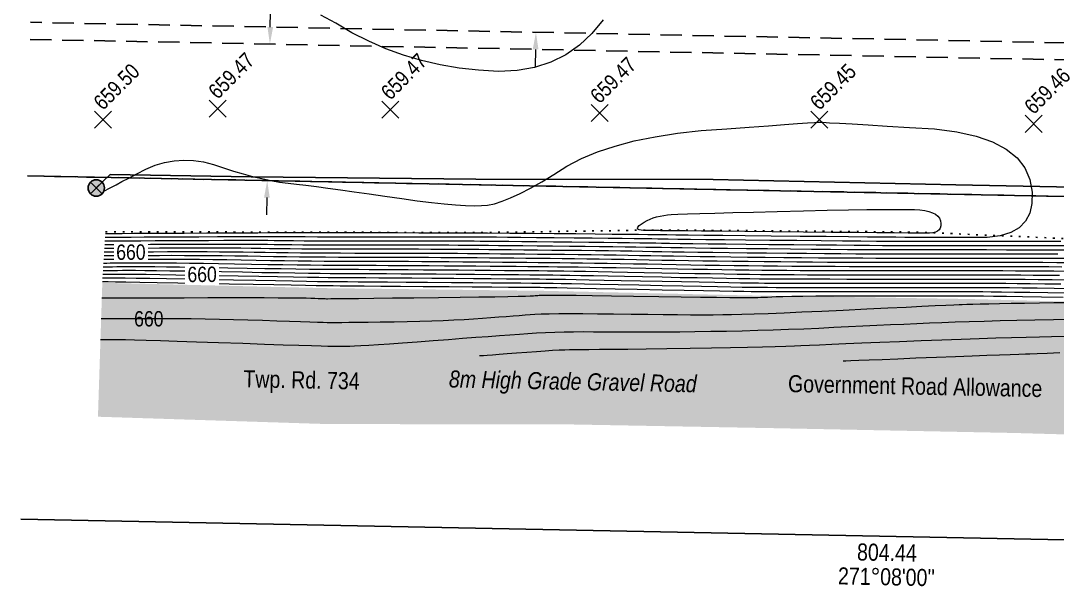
# Model space of a CAD drawing. Extents: x 408914 to 412362, y 6133812 to 6135729.
# Drawn here: x 410460.2 to 410520.9, y 6133821.9 to 6133855 of the extents above; entities that cross this region are included whole.
import ezdxf
from ezdxf.enums import TextEntityAlignment as Align

# ---------------------------------------------------------------- set-up
doc = ezdxf.new("R2010")
doc.units = 0
doc.header["$LTSCALE"] = 5
doc.header["$PDMODE"] = 3
doc.header["$PDSIZE"] = 0.5
for name, pattern in [('foc-FLOWLINE', [3.75, 2.5, -1.25]), ('foc-TOPO', [1, 0.2, -0.8]), ('POWERLINE5', [7.8, 2.4, -0.6, 0.6, -0.6, 0.6, -0.6, 2.4])]:
    doc.linetypes.add(name, pattern=pattern)
doc.layers.get('Defpoints').update_dxf_attribs({"color": 9})
for name, color, linetype in [('AS-POWER-EXISTING', 72, 'POWERLINE5'), ('AS-POWER-OH-ATCO PIPELINES', 241, 'foc-OHPOWER'), ('AS-ROADS', 254, 'Continuous'), ('F-EZE', 190, 'foc-FLOWLINE'), ('L-BD', 7, 'Continuous'), ('L-ROAD-T', 7, 'Continuous'), ('L-SEC', 7, 'Continuous'), ('T-LOW-AREA', 48, 'foc-TOPO')]:
    doc.layers.add(name, color=color, linetype=linetype)
doc.layers.add('C-TOPO-MAJR', color=7, linetype='Continuous', lineweight=15, true_color=0xd3aa5f)
doc.layers.add('C-TOPO-MINR', color=7, linetype='Continuous', lineweight=13, true_color=0xe9d5af)
doc.layers.add('C-TOPO-MAJR-TEXT', color=7, linetype='Continuous', true_color=0x644b1b)
for name, color, linetype, lineweight in [('F-EZE-T', 190, 'Continuous', 9), ('T-ELEVATION', 48, 'Continuous', 18), ('T-ELEVATION-T', 48, 'Continuous', 18), ('T-TEXT', 48, 'Continuous', 18)]:
    doc.layers.add(name, color=color, linetype=linetype, lineweight=lineweight)
doc.styles.add('1.0', font='ARIALN.TTF', dxfattribs={"height": 1})
doc.styles.add('80L', font='ARIALN.TTF', dxfattribs={"height": 10})
doc.styles.add('80LS', font='ARIALNI.TTF', dxfattribs={"height": 10})
doc.styles.add('ELEVATION', font='ARIALN.TTF', dxfattribs={"height": 2.5})
doc.styles.add('foc-LtypeFont', font='ARIALN.TTF', dxfattribs={"height": 7.35})
doc.styles.get("Standard").update_dxf_attribs({"font": 'ARIALN.TTF'})
doc.linetypes.add('foc-OHPOWER', pattern='A,10,-1,["O/P",foc-LtypeFont,S=0.2,R=0,X=-0.5,Y=-0.75],-3.25', length=14.25)
doc.dimstyles.new('Compass 500', dxfattribs={"dimscale": 0.5, "dimtxt": 0.9, "dimasz": 2, "dimexe": 0.2, "dimexo": 0.0625, "dimgap": 0.5, "dimtad": 0, "dimtih": 1, "dimtoh": 1, "dimzin": 0, "dimdsep": 46, "dimtxsty": '1.0', "dimcen": 0.1, "dimse1": 1, "dimse2": 1, "dimclrd": 256, "dimclrt": 256, "dimaunit": 1, "dimadec": 4, "dimazin": 0, "dimtfac": 0.06, "dimtofl": 0, "dimtmove": 0, "dimatfit": 0, "dimfxl": 0.2, "dimtolj": 1, "dimtzin": 0, "dimlwd": -1, "dimarcsym": 0})

# ---------------------------------------------------------------- blocks, each defined once
blk = doc.blocks.new('POWERPOLE')
h = blk.add_hatch(color=255)
edge = h.paths.add_edge_path()
edge.add_arc((0, 0), 0.96, 0, 360)
at = {"linetype": 'Continuous'}
for p, q in [((0.68, -0.68), (-0.68, 0.68)), ((-0.68, -0.68), (0.68, 0.68))]:
    blk.add_line(p, q, dxfattribs=at)
blk.add_circle((0, 0), 0.96, dxfattribs=at)
blk = doc.blocks.new('*D35')
at = {"layer": 'Defpoints', "color": 0, "transparency": 16777216}
for p in [(410477.029, 6133863.61), (410490.515, 6133863.343), (410476.851, 6133854.615)]:
    blk.add_point(p, dxfattribs=at)
at = {"layer": 'F-EZE-T', "transparency": 16777216}
for p, q in [((410490.534, 6133864.343), (410490.62, 6133868.647)), ((410490.62, 6133868.647), (410491.62, 6133868.647)), ((410490.317, 6133853.349), (410490.297, 6133852.349))]:
    blk.add_line(p, q, dxfattribs=at)
for points in [[(410490.368, 6133864.346), (410490.701, 6133864.34), (410490.515, 6133863.343)], [(410490.15, 6133853.352), (410490.484, 6133853.345), (410490.337, 6133854.348)]]:
    blk.add_solid(points, dxfattribs=at)
at = {"layer": 'F-EZE-T', "transparency": 16777216, "insert": (410496.67, 6133868.647), "char_height": 1, "attachment_point": 5, "style": '1.0'}
blk.add_mtext('\\A1;ATCO\\P9.00 P/L R/W\\PReg.# 882 111 080\\PReg.# 842 067 304', dxfattribs=at)
blk = doc.blocks.new('*D37')
at = {"layer": 'Defpoints', "color": 0, "transparency": 16777216}
for p in [(410474.755, 6133853.657), (410482.31, 6133853.507), (410482.152, 6133845.512)]:
    blk.add_point(p, dxfattribs=at)
at = {"layer": 'F-EZE-T', "transparency": 16777216}
for p, q in [((410474.775, 6133854.657), (410475.063, 6133869.253)), ((410475.063, 6133869.253), (410476.063, 6133869.253)), ((410474.577, 6133844.662), (410474.557, 6133843.662))]:
    blk.add_line(p, q, dxfattribs=at)
for points in [[(410474.608, 6133854.66), (410474.941, 6133854.653), (410474.755, 6133853.657)], [(410474.41, 6133844.665), (410474.744, 6133844.658), (410474.597, 6133845.662)]]:
    blk.add_solid(points, dxfattribs=at)
at = {"layer": 'F-EZE-T', "transparency": 16777216, "insert": (410481.347, 6133869.253), "char_height": 1, "attachment_point": 5, "style": '1.0', "bg_fill": 3, "box_fill_scale": 1.1, "bg_fill_color": 256, "bg_fill_true_color": 13158600, "bg_fill_transparency": 0}
blk.add_mtext('\\A1;ATCO\\P8.00 Powerline R/W\\PReg.# 012 068 316', dxfattribs=at)

msp = doc.modelspace()

# ---------------------------------------------------------------- hatches: boundary and pattern name
at = {"layer": 'AS-ROADS'}
h = msp.add_hatch(color=256, dxfattribs=at)
h.dxf.hatch_style = 1
h.paths.add_polyline_path([(410464.682, 6133831.829), (410478.146, 6133831.398), (410492.063, 6133831.383), (410504.313, 6133831.158), (410518.406, 6133830.876), (410535.963, 6133830.377), (410547.318, 6133830.259), (410567.751, 6133829.511), (410568.376, 6133834.09), (410569.124, 6133855.29), (410568.953, 6133866.594), (410569.23, 6133879.568), (410569.712, 6133898.444), (410570.241, 6133932.181), (410562.558, 6133932.075), (410562.327, 6133920.035), (410562.138, 6133907.298), (410561.936, 6133894.858), (410561.565, 6133881.634), (410560.892, 6133868.381), (410560.601, 6133856.019), (410560.261, 6133847.3), (410559.486, 6133843.759), (410558.076, 6133841.533), (410555.175, 6133839.325), (410551.634, 6133838.553), (410548.344, 6133838.488), (410539.69, 6133838.283), (410527.973, 6133838.41), (410515.691, 6133838.725), (410503.17, 6133838.927), (410490.795, 6133839.204), (410478.054, 6133839.361), (410464.938, 6133839.674)])

# ---------------------------------------------------------------- linework, layer by layer
at = {"layer": 'AS-POWER-OH-ATCO PIPELINES', "ltscale": 0.1, "flags": 128}
msp.add_lwpolyline([(410464.581, 6133845.229), (410465.4, 6133846.027), (410473.658, 6133845.891), (410486.821, 6133845.751), (410500.722, 6133845.72), (410514.928, 6133845.416), (410527.723, 6133845.166), (410528.288, 6133844.114), (410529.147, 6133844.924), (410539.72, 6133844.887), (410549.933, 6133844.559), (410560.337, 6133844.369), (410568.244, 6133844.285), (410577.586, 6133844.245), (410587.46, 6133843.505)], dxfattribs=at)
at = {"layer": 'C-TOPO-MAJR', "flags": 128}
for points in [[(410514.028, 6133843.308), (410514.055, 6133843.146), (410514.051, 6133843.004), (410514.018, 6133842.883), (410513.954, 6133842.782), (410513.86, 6133842.701), (410513.736, 6133842.64), (410513.581, 6133842.6), (410513.397, 6133842.58), (410513.182, 6133842.58), (410512.765, 6133842.582), (410512.145, 6133842.587), (410511.323, 6133842.593), (410510.298, 6133842.603), (410509.071, 6133842.614), (410507.64, 6133842.628), (410506.008, 6133842.644), (410504.172, 6133842.662), (410502.564, 6133842.678), (410501.183, 6133842.692), (410500.029, 6133842.703), (410499.102, 6133842.713), (410498.403, 6133842.72), (410497.93, 6133842.725), (410497.685, 6133842.727), (410497.666, 6133842.728), (410497.624, 6133842.728), (410497.558, 6133842.729), (410497.468, 6133842.73), (410497.354, 6133842.731), (410497.216, 6133842.733), (410497.054, 6133842.734), (410496.868, 6133842.736), (410496.659, 6133842.738), (410496.496, 6133842.753), (410496.38, 6133842.781), (410496.311, 6133842.823), (410496.289, 6133842.877), (410496.314, 6133842.943), (410496.386, 6133843.023), (410496.504, 6133843.116), (410496.67, 6133843.222), (410496.843, 6133843.317), (410497.023, 6133843.4), (410497.211, 6133843.473), (410497.406, 6133843.534), (410497.609, 6133843.584), (410497.819, 6133843.623), (410498.037, 6133843.65), (410498.262, 6133843.667), (410498.652, 6133843.686), (410499.207, 6133843.708), (410499.928, 6133843.732), (410500.813, 6133843.759), (410501.864, 6133843.789), (410503.079, 6133843.821), (410504.46, 6133843.856), (410506.005, 6133843.894), (410507.397, 6133843.925), (410508.635, 6133843.948), (410509.719, 6133843.965), (410510.649, 6133843.974), (410511.426, 6133843.976), (410512.049, 6133843.971), (410512.517, 6133843.96), (410512.832, 6133843.941), (410513.111, 6133843.904), (410513.354, 6133843.849), (410513.561, 6133843.777), (410513.732, 6133843.686), (410513.867, 6133843.578), (410513.966, 6133843.452), (410514.028, 6133843.308)], [(410521.338, 6133841.593), (410520.322, 6133841.594), (410519.176, 6133841.595), (410517.899, 6133841.595), (410516.727, 6133841.596), (410515.66, 6133841.596), (410514.698, 6133841.596), (410513.841, 6133841.596), (410513.089, 6133841.596), (410512.443, 6133841.597), (410511.901, 6133841.597), (410511.465, 6133841.597), (410510.915, 6133841.598), (410510.253, 6133841.602), (410509.477, 6133841.607), (410508.589, 6133841.613), (410507.587, 6133841.622), (410506.472, 6133841.632), (410505.244, 6133841.643), (410503.903, 6133841.657), (410502.675, 6133841.669), (410501.561, 6133841.682), (410500.561, 6133841.693), (410499.675, 6133841.704), (410498.902, 6133841.715), (410498.244, 6133841.725), (410497.698, 6133841.734), (410497.267, 6133841.743), (410496.766, 6133841.752), (410496.195, 6133841.761), (410495.555, 6133841.77), (410494.846, 6133841.78), (410494.066, 6133841.789), (410493.217, 6133841.799), (410492.299, 6133841.808), (410491.311, 6133841.818), (410490.401, 6133841.827), (410489.57, 6133841.836), (410488.818, 6133841.843), (410488.144, 6133841.849), (410487.548, 6133841.855), (410487.031, 6133841.859), (410486.593, 6133841.863), (410486.233, 6133841.866), (410485.783, 6133841.869), (410485.244, 6133841.871), (410484.616, 6133841.873), (410483.898, 6133841.874), (410483.091, 6133841.876), (410482.194, 6133841.876), (410481.208, 6133841.877), (410480.132, 6133841.877), (410479.142, 6133841.878), (410478.238, 6133841.88), (410477.419, 6133841.883), (410476.686, 6133841.887), (410476.039, 6133841.891), (410475.478, 6133841.897), (410475.002, 6133841.903), (410474.612, 6133841.911), (410474.144, 6133841.916), (410473.596, 6133841.921), (410472.969, 6133841.923), (410472.264, 6133841.924), (410471.479, 6133841.924), (410470.616, 6133841.922), (410469.673, 6133841.919), (410468.652, 6133841.913), (410467.759, 6133841.909), (410466.993, 6133841.905), (410466.354, 6133841.902), (410465.844, 6133841.9), (410465.461, 6133841.898), (410465.206, 6133841.896), (410465.078, 6133841.896), (410465.078, 6133841.896)], [(410521.133, 6133840.6), (410520.377, 6133840.605), (410519.6, 6133840.608), (410518.802, 6133840.611), (410517.983, 6133840.612), (410517.143, 6133840.613), (410516.302, 6133840.613), (410515.461, 6133840.613), (410514.619, 6133840.613), (410513.777, 6133840.613), (410512.934, 6133840.613), (410512.09, 6133840.613), (410511.246, 6133840.613), (410510.401, 6133840.613), (410509.556, 6133840.614), (410508.711, 6133840.616), (410507.865, 6133840.62), (410507.019, 6133840.624), (410506.173, 6133840.629), (410505.326, 6133840.635), (410504.48, 6133840.643), (410503.633, 6133840.651), (410502.786, 6133840.661), (410501.94, 6133840.671), (410501.093, 6133840.683), (410500.248, 6133840.696), (410499.402, 6133840.71), (410498.557, 6133840.725), (410497.712, 6133840.741), (410496.868, 6133840.758), (410496.051, 6133840.774), (410495.263, 6133840.789), (410494.502, 6133840.802), (410493.77, 6133840.813), (410493.065, 6133840.824), (410492.388, 6133840.833), (410491.74, 6133840.84), (410491.119, 6133840.847), (410490.473, 6133840.853), (410489.801, 6133840.859), (410489.103, 6133840.866), (410488.381, 6133840.872), (410487.632, 6133840.879), (410486.859, 6133840.885), (410486.059, 6133840.892), (410485.234, 6133840.899), (410484.429, 6133840.904), (410483.644, 6133840.91), (410482.878, 6133840.914), (410482.132, 6133840.917), (410481.405, 6133840.92), (410480.698, 6133840.921), (410480.011, 6133840.922), (410479.344, 6133840.922), (410478.65, 6133840.925), (410477.931, 6133840.929), (410477.185, 6133840.935), (410476.414, 6133840.943), (410475.617, 6133840.954), (410474.794, 6133840.966), (410473.945, 6133840.98), (410473.07, 6133840.997), (410472.227, 6133841.011), (410471.415, 6133841.023), (410470.634, 6133841.032), (410469.885, 6133841.038), (410469.168, 6133841.043), (410468.482, 6133841.044), (410467.827, 6133841.044), (410467.204, 6133841.041), (410466.659, 6133841.038), (410466.192, 6133841.036), (410465.802, 6133841.034), (410465.491, 6133841.032), (410465.257, 6133841.031), (410465.101, 6133841.03), (410465.023, 6133841.03), (410465.023, 6133841.03)], [(410521.073, 6133839.587), (410520.137, 6133839.599), (410519.29, 6133839.609), (410518.531, 6133839.617), (410517.862, 6133839.624), (410517.281, 6133839.628), (410516.79, 6133839.63), (410516.387, 6133839.63), (410515.878, 6133839.63), (410515.263, 6133839.63), (410514.541, 6133839.63), (410513.713, 6133839.63), (410512.779, 6133839.63), (410511.738, 6133839.63), (410510.591, 6133839.63), (410509.338, 6133839.63), (410508.197, 6133839.63), (410507.169, 6133839.631), (410506.253, 6133839.633), (410505.45, 6133839.634), (410504.759, 6133839.636), (410504.181, 6133839.639), (410503.716, 6133839.642), (410503.363, 6133839.646), (410502.897, 6133839.652), (410502.318, 6133839.661), (410501.626, 6133839.673), (410500.82, 6133839.687), (410499.902, 6133839.705), (410498.871, 6133839.725), (410497.726, 6133839.748), (410496.469, 6133839.774), (410495.337, 6133839.796), (410494.33, 6133839.816), (410493.449, 6133839.833), (410492.694, 6133839.847), (410492.064, 6133839.859), (410491.559, 6133839.867), (410491.18, 6133839.872), (410490.927, 6133839.875), (410490.544, 6133839.878), (410490.031, 6133839.883), (410489.389, 6133839.889), (410488.618, 6133839.895), (410487.717, 6133839.903), (410486.686, 6133839.911), (410485.526, 6133839.921), (410484.236, 6133839.931), (410483.075, 6133839.94), (410482.043, 6133839.948), (410481.14, 6133839.955), (410480.365, 6133839.96), (410479.72, 6133839.964), (410479.203, 6133839.967), (410478.814, 6133839.968), (410478.555, 6133839.968), (410478.158, 6133839.971), (410477.623, 6133839.978), (410476.951, 6133839.987), (410476.142, 6133840), (410475.195, 6133840.016), (410474.11, 6133840.035), (410472.888, 6133840.058), (410471.528, 6133840.083), (410470.31, 6133840.106), (410469.234, 6133840.125), (410468.3, 6133840.14), (410467.507, 6133840.152), (410466.857, 6133840.161), (410466.348, 6133840.167), (410465.981, 6133840.169), (410465.756, 6133840.168), (410465.559, 6133840.167), (410465.391, 6133840.166), (410465.25, 6133840.166), (410465.138, 6133840.165), (410465.053, 6133840.165), (410464.997, 6133840.164), (410464.969, 6133840.164), (410464.969, 6133840.164)], [(410521.473, 6133838.508), (410520.664, 6133838.498), (410519.825, 6133838.486), (410518.957, 6133838.47), (410518.175, 6133838.455), (410517.481, 6133838.441), (410516.873, 6133838.429), (410516.352, 6133838.417), (410515.918, 6133838.407), (410515.571, 6133838.398), (410515.31, 6133838.39), (410515.136, 6133838.382), (410514.813, 6133838.368), (410514.339, 6133838.346), (410513.714, 6133838.317), (410512.94, 6133838.28), (410512.015, 6133838.235), (410510.94, 6133838.183), (410509.715, 6133838.124), (410508.34, 6133838.057), (410507.075, 6133837.998), (410505.919, 6133837.946), (410504.873, 6133837.902), (410503.937, 6133837.865), (410503.111, 6133837.836), (410502.394, 6133837.814), (410501.788, 6133837.799), (410501.291, 6133837.792), (410500.726, 6133837.788), (410500.094, 6133837.787), (410499.394, 6133837.788), (410498.626, 6133837.792), (410497.791, 6133837.798), (410496.888, 6133837.808), (410495.917, 6133837.82), (410494.879, 6133837.834), (410493.936, 6133837.845), (410493.088, 6133837.851), (410492.336, 6133837.852), (410491.679, 6133837.849), (410491.118, 6133837.842), (410490.652, 6133837.83), (410490.281, 6133837.814), (410490.005, 6133837.793), (410489.699, 6133837.77), (410489.361, 6133837.745), (410488.993, 6133837.717), (410488.593, 6133837.687), (410488.163, 6133837.655), (410487.702, 6133837.62), (410487.209, 6133837.583), (410486.686, 6133837.544), (410486.127, 6133837.509), (410485.533, 6133837.477), (410484.903, 6133837.449), (410484.237, 6133837.424), (410483.536, 6133837.404), (410482.8, 6133837.387), (410482.028, 6133837.374), (410481.22, 6133837.365), (410480.51, 6133837.356), (410479.896, 6133837.349), (410479.379, 6133837.343), (410478.959, 6133837.338), (410478.636, 6133837.335), (410478.41, 6133837.332), (410478.281, 6133837.331), (410478.248, 6133837.33), (410478.114, 6133837.334), (410477.877, 6133837.341), (410477.538, 6133837.352), (410477.097, 6133837.367), (410476.554, 6133837.385), (410475.909, 6133837.408), (410475.162, 6133837.434), (410474.312, 6133837.464), (410473.468, 6133837.49), (410472.628, 6133837.512), (410471.794, 6133837.53), (410470.965, 6133837.544), (410470.141, 6133837.554), (410469.322, 6133837.56), (410468.508, 6133837.562), (410467.699, 6133837.56), (410466.991, 6133837.559), (410466.384, 6133837.557), (410465.878, 6133837.556), (410465.474, 6133837.555), (410465.171, 6133837.554), (410464.968, 6133837.554), (410464.867, 6133837.554), (410464.867, 6133837.554)]]:
    msp.add_lwpolyline(points, dxfattribs=at)
at = {"layer": 'C-TOPO-MINR', "ltscale": 0.1, "flags": 128}
for points in [[(410494.274, 6133855.079), (410493.618, 6133854.273), (410492.888, 6133853.591), (410492.086, 6133853.034), (410491.21, 6133852.602), (410490.261, 6133852.295), (410489.24, 6133852.113), (410488.145, 6133852.056), (410486.977, 6133852.123), (410485.836, 6133852.252), (410484.723, 6133852.443), (410483.636, 6133852.695), (410482.577, 6133853.009), (410481.544, 6133853.384), (410480.539, 6133853.821), (410479.56, 6133854.319), (410478.609, 6133854.879), (410477.728, 6133855.361)], [(410465.07, 6133845.069), (410465.07, 6133845.069), (410465.137, 6133845.104), (410465.272, 6133845.175), (410465.473, 6133845.281), (410465.742, 6133845.422), (410466.079, 6133845.599), (410466.482, 6133845.811), (410466.953, 6133846.058), (410467.491, 6133846.34), (410468.036, 6133846.562), (410468.587, 6133846.722), (410469.145, 6133846.822), (410469.709, 6133846.861), (410470.28, 6133846.839), (410470.858, 6133846.756), (410471.443, 6133846.612), (410472.034, 6133846.408), (410472.612, 6133846.222), (410473.178, 6133846.055), (410473.731, 6133845.907), (410474.272, 6133845.778), (410474.8, 6133845.668), (410475.315, 6133845.577), (410475.818, 6133845.504), (410476.308, 6133845.451), (410476.861, 6133845.386), (410477.476, 6133845.309), (410478.153, 6133845.221), (410478.892, 6133845.122), (410479.694, 6133845.011), (410480.559, 6133844.888), (410481.485, 6133844.754), (410482.474, 6133844.609), (410483.383, 6133844.485), (410484.212, 6133844.382), (410484.961, 6133844.302), (410485.629, 6133844.242), (410486.218, 6133844.205), (410486.726, 6133844.189), (410487.154, 6133844.195), (410487.502, 6133844.222), (410487.902, 6133844.307), (410488.353, 6133844.449), (410488.856, 6133844.648), (410489.411, 6133844.905), (410490.017, 6133845.22), (410490.674, 6133845.592), (410491.383, 6133846.021), (410492.144, 6133846.508), (410492.996, 6133846.947), (410493.939, 6133847.339), (410494.973, 6133847.684), (410496.098, 6133847.982), (410497.315, 6133848.232), (410498.623, 6133848.436), (410500.022, 6133848.592), (410501.512, 6133848.701), (410502.822, 6133848.796), (410503.95, 6133848.878), (410504.897, 6133848.946), (410505.663, 6133849.001), (410506.247, 6133849.042), (410506.651, 6133849.07), (410506.874, 6133849.085), (410506.915, 6133849.086), (410507.135, 6133849.076), (410507.534, 6133849.054), (410508.112, 6133849.022), (410508.868, 6133848.978), (410509.804, 6133848.923), (410510.918, 6133848.857), (410512.211, 6133848.779), (410513.682, 6133848.691), (410514.985, 6133848.518), (410516.12, 6133848.263), (410517.087, 6133847.924), (410517.885, 6133847.502), (410518.514, 6133846.996), (410518.975, 6133846.407), (410519.268, 6133845.734), (410519.393, 6133844.978), (410519.392, 6133844.317), (410519.268, 6133843.75), (410519.018, 6133843.277), (410518.644, 6133842.899), (410518.145, 6133842.616), (410517.522, 6133842.427), (410516.774, 6133842.333), (410515.901, 6133842.333), (410515.122, 6133842.333), (410514.435, 6133842.334), (410513.841, 6133842.334), (410513.339, 6133842.334), (410512.931, 6133842.334), (410512.615, 6133842.334), (410512.393, 6133842.334), (410512.263, 6133842.334), (410511.935, 6133842.336), (410511.41, 6133842.34), (410510.686, 6133842.347), (410509.766, 6133842.355), (410508.647, 6133842.366), (410507.331, 6133842.379), (410505.817, 6133842.394), (410504.105, 6133842.411), (410502.592, 6133842.426), (410501.278, 6133842.439), (410500.162, 6133842.451), (410499.245, 6133842.461), (410498.528, 6133842.469), (410498.008, 6133842.475), (410497.688, 6133842.479), (410497.566, 6133842.481), (410497.301, 6133842.485), (410496.891, 6133842.49), (410496.337, 6133842.497), (410495.638, 6133842.504), (410494.796, 6133842.513), (410493.809, 6133842.523), (410492.679, 6133842.535), (410491.404, 6133842.548), (410490.115, 6133842.559), (410488.814, 6133842.568), (410487.499, 6133842.576), (410486.171, 6133842.583), (410484.829, 6133842.588), (410483.474, 6133842.591), (410482.105, 6133842.593), (410480.723, 6133842.593), (410479.511, 6133842.593), (410478.468, 6133842.593), (410477.595, 6133842.594), (410476.891, 6133842.594), (410476.356, 6133842.594), (410475.991, 6133842.595), (410475.795, 6133842.595), (410475.769, 6133842.596), (410475.581, 6133842.595), (410475.231, 6133842.594), (410474.72, 6133842.592), (410474.047, 6133842.589), (410473.212, 6133842.585), (410472.216, 6133842.58), (410471.058, 6133842.575), (410469.738, 6133842.568), (410468.583, 6133842.562), (410467.593, 6133842.557), (410466.768, 6133842.553), (410466.109, 6133842.55), (410465.614, 6133842.548), (410465.284, 6133842.546), (410465.119, 6133842.545), (410465.119, 6133842.545)], [(410521.772, 6133841.839), (410520.702, 6133841.84), (410519.474, 6133841.841), (410518.088, 6133841.841), (410516.833, 6133841.841), (410515.709, 6133841.842), (410514.717, 6133841.842), (410513.857, 6133841.842), (410513.128, 6133841.842), (410512.531, 6133841.842), (410512.065, 6133841.842), (410511.731, 6133841.842), (410511.255, 6133841.844), (410510.638, 6133841.848), (410509.88, 6133841.853), (410508.981, 6133841.861), (410507.94, 6133841.87), (410506.758, 6133841.881), (410505.435, 6133841.893), (410503.97, 6133841.908), (410502.647, 6133841.921), (410501.467, 6133841.934), (410500.428, 6133841.946), (410499.532, 6133841.956), (410498.777, 6133841.966), (410498.165, 6133841.975), (410497.695, 6133841.982), (410497.367, 6133841.989), (410496.945, 6133841.996), (410496.429, 6133842.004), (410495.819, 6133842.012), (410495.115, 6133842.021), (410494.317, 6133842.03), (410493.425, 6133842.04), (410492.439, 6133842.05), (410491.359, 6133842.061), (410490.383, 6133842.071), (410489.513, 6133842.08), (410488.746, 6133842.087), (410488.084, 6133842.094), (410487.527, 6133842.099), (410487.074, 6133842.103), (410486.726, 6133842.106), (410486.482, 6133842.108), (410486.122, 6133842.11), (410485.644, 6133842.111), (410485.05, 6133842.113), (410484.34, 6133842.114), (410483.512, 6133842.115), (410482.568, 6133842.115), (410481.507, 6133842.116), (410480.329, 6133842.116), (410479.265, 6133842.116), (410478.315, 6133842.118), (410477.478, 6133842.12), (410476.755, 6133842.122), (410476.145, 6133842.126), (410475.649, 6133842.129), (410475.267, 6133842.134), (410474.998, 6133842.139), (410474.623, 6133842.143), (410474.141, 6133842.145), (410473.553, 6133842.146), (410472.858, 6133842.146), (410472.057, 6133842.144), (410471.149, 6133842.141), (410470.135, 6133842.137), (410469.014, 6133842.132), (410468.033, 6133842.127), (410467.193, 6133842.123), (410466.492, 6133842.119), (410465.932, 6133842.116), (410465.512, 6133842.114), (410465.232, 6133842.113), (410465.091, 6133842.112), (410465.091, 6133842.112)], [(410521.082, 6133842.086), (410519.772, 6133842.086), (410518.277, 6133842.087), (410516.939, 6133842.087), (410515.759, 6133842.087), (410514.737, 6133842.088), (410513.873, 6133842.088), (410513.167, 6133842.088), (410512.619, 6133842.088), (410512.229, 6133842.088), (410511.997, 6133842.088), (410511.595, 6133842.09), (410511.024, 6133842.094), (410510.283, 6133842.1), (410509.373, 6133842.108), (410508.294, 6133842.118), (410507.044, 6133842.13), (410505.626, 6133842.143), (410504.037, 6133842.159), (410502.62, 6133842.174), (410501.372, 6133842.187), (410500.295, 6133842.198), (410499.389, 6133842.208), (410498.653, 6133842.217), (410498.087, 6133842.225), (410497.691, 6133842.231), (410497.467, 6133842.235), (410497.123, 6133842.241), (410496.662, 6133842.247), (410496.082, 6133842.254), (410495.384, 6133842.263), (410494.567, 6133842.272), (410493.632, 6133842.282), (410492.579, 6133842.292), (410491.407, 6133842.304), (410490.366, 6133842.315), (410489.455, 6133842.324), (410488.675, 6133842.331), (410488.025, 6133842.338), (410487.506, 6133842.343), (410487.117, 6133842.347), (410486.859, 6133842.349), (410486.732, 6133842.35), (410486.46, 6133842.351), (410486.045, 6133842.352), (410485.485, 6133842.352), (410484.781, 6133842.353), (410483.934, 6133842.354), (410482.942, 6133842.354), (410481.806, 6133842.354), (410480.526, 6133842.354), (410479.388, 6133842.355), (410478.391, 6133842.356), (410477.536, 6133842.357), (410476.823, 6133842.358), (410476.251, 6133842.36), (410475.82, 6133842.362), (410475.531, 6133842.365), (410475.383, 6133842.367), (410475.102, 6133842.369), (410474.686, 6133842.37), (410474.136, 6133842.369), (410473.453, 6133842.367), (410472.635, 6133842.365), (410471.682, 6133842.361), (410470.596, 6133842.356), (410469.376, 6133842.35), (410468.308, 6133842.345), (410467.393, 6133842.34), (410466.63, 6133842.336), (410466.02, 6133842.333), (410465.563, 6133842.331), (410465.258, 6133842.329), (410465.105, 6133842.329), (410465.105, 6133842.329)], [(410520.903, 6133841.347), (410519.942, 6133841.348), (410518.878, 6133841.349), (410517.71, 6133841.35), (410516.621, 6133841.35), (410515.61, 6133841.35), (410514.678, 6133841.35), (410513.825, 6133841.351), (410513.05, 6133841.351), (410512.355, 6133841.351), (410511.737, 6133841.351), (410511.199, 6133841.351), (410510.576, 6133841.352), (410509.867, 6133841.355), (410509.074, 6133841.36), (410508.196, 6133841.366), (410507.233, 6133841.373), (410506.185, 6133841.382), (410505.053, 6133841.393), (410503.835, 6133841.405), (410502.703, 6133841.417), (410501.656, 6133841.429), (410500.694, 6133841.441), (410499.818, 6133841.452), (410499.027, 6133841.464), (410498.322, 6133841.475), (410497.702, 6133841.486), (410497.167, 6133841.497), (410496.587, 6133841.507), (410495.962, 6133841.518), (410495.292, 6133841.528), (410494.577, 6133841.538), (410493.816, 6133841.548), (410493.01, 6133841.557), (410492.159, 6133841.566), (410491.263, 6133841.575), (410490.419, 6133841.584), (410489.628, 6133841.591), (410488.889, 6133841.599), (410488.203, 6133841.605), (410487.569, 6133841.611), (410486.988, 6133841.616), (410486.459, 6133841.62), (410485.983, 6133841.624), (410485.445, 6133841.628), (410484.844, 6133841.631), (410484.181, 6133841.633), (410483.457, 6133841.635), (410482.669, 6133841.637), (410481.82, 6133841.638), (410480.909, 6133841.638), (410479.935, 6133841.638), (410479.019, 6133841.64), (410478.161, 6133841.642), (410477.361, 6133841.646), (410476.618, 6133841.651), (410475.934, 6133841.657), (410475.307, 6133841.664), (410474.738, 6133841.673), (410474.227, 6133841.682), (410473.664, 6133841.69), (410473.051, 6133841.696), (410472.385, 6133841.7), (410471.669, 6133841.703), (410470.901, 6133841.704), (410470.082, 6133841.703), (410469.212, 6133841.7), (410468.29, 6133841.695), (410467.484, 6133841.691), (410466.792, 6133841.688), (410466.216, 6133841.685), (410465.755, 6133841.683), (410465.41, 6133841.681), (410465.179, 6133841.68), (410465.064, 6133841.679), (410465.064, 6133841.679)], [(410521.593, 6133840.847), (410520.838, 6133840.851), (410520.034, 6133840.854), (410519.182, 6133840.857), (410518.281, 6133840.858), (410517.332, 6133840.858), (410516.408, 6133840.859), (410515.511, 6133840.859), (410514.639, 6133840.859), (410513.793, 6133840.859), (410512.973, 6133840.859), (410512.178, 6133840.859), (410511.41, 6133840.859), (410510.667, 6133840.859), (410509.896, 6133840.86), (410509.096, 6133840.863), (410508.268, 6133840.866), (410507.411, 6133840.871), (410506.526, 6133840.877), (410505.613, 6133840.884), (410504.671, 6133840.893), (410503.7, 6133840.902), (410502.758, 6133840.913), (410501.845, 6133840.924), (410500.96, 6133840.936), (410500.105, 6133840.948), (410499.277, 6133840.961), (410498.479, 6133840.975), (410497.709, 6133840.989), (410496.968, 6133841.004), (410496.23, 6133841.019), (410495.496, 6133841.032), (410494.766, 6133841.044), (410494.039, 6133841.055), (410493.315, 6133841.065), (410492.596, 6133841.074), (410491.879, 6133841.082), (410491.167, 6133841.09), (410490.455, 6133841.097), (410489.743, 6133841.103), (410489.032, 6133841.11), (410488.321, 6133841.116), (410487.611, 6133841.123), (410486.902, 6133841.129), (410486.193, 6133841.135), (410485.484, 6133841.141), (410484.768, 6133841.146), (410484.044, 6133841.15), (410483.312, 6133841.154), (410482.573, 6133841.156), (410481.827, 6133841.159), (410481.072, 6133841.16), (410480.31, 6133841.161), (410479.541, 6133841.161), (410478.773, 6133841.163), (410478.007, 6133841.167), (410477.244, 6133841.172), (410476.482, 6133841.179), (410475.723, 6133841.188), (410474.965, 6133841.199), (410474.209, 6133841.211), (410473.456, 6133841.225), (410472.706, 6133841.237), (410471.96, 6133841.247), (410471.218, 6133841.255), (410470.48, 6133841.26), (410469.746, 6133841.263), (410469.015, 6133841.264), (410468.289, 6133841.263), (410467.566, 6133841.259), (410466.934, 6133841.256), (410466.392, 6133841.253), (410465.94, 6133841.251), (410465.579, 6133841.249), (410465.308, 6133841.248), (410465.127, 6133841.247), (410465.037, 6133841.246), (410465.037, 6133841.246)], [(410521.299, 6133841.098), (410520.469, 6133841.101), (410519.562, 6133841.103), (410518.579, 6133841.104), (410517.521, 6133841.104), (410516.514, 6133841.104), (410515.56, 6133841.104), (410514.659, 6133841.105), (410513.809, 6133841.105), (410513.012, 6133841.105), (410512.267, 6133841.105), (410511.574, 6133841.105), (410510.933, 6133841.105), (410510.236, 6133841.106), (410509.482, 6133841.109), (410508.671, 6133841.113), (410507.804, 6133841.118), (410506.88, 6133841.125), (410505.899, 6133841.133), (410504.862, 6133841.143), (410503.768, 6133841.154), (410502.73, 6133841.165), (410501.75, 6133841.176), (410500.827, 6133841.188), (410499.961, 6133841.2), (410499.152, 6133841.212), (410498.4, 6133841.225), (410497.705, 6133841.238), (410497.067, 6133841.251), (410496.409, 6133841.263), (410495.729, 6133841.275), (410495.029, 6133841.286), (410494.308, 6133841.297), (410493.566, 6133841.306), (410492.803, 6133841.316), (410492.019, 6133841.324), (410491.215, 6133841.333), (410490.437, 6133841.34), (410489.685, 6133841.347), (410488.961, 6133841.354), (410488.262, 6133841.361), (410487.59, 6133841.367), (410486.945, 6133841.372), (410486.326, 6133841.378), (410485.734, 6133841.382), (410485.106, 6133841.387), (410484.444, 6133841.39), (410483.747, 6133841.393), (410483.015, 6133841.396), (410482.248, 6133841.398), (410481.446, 6133841.399), (410480.609, 6133841.4), (410479.738, 6133841.4), (410478.896, 6133841.401), (410478.084, 6133841.404), (410477.302, 6133841.409), (410476.55, 6133841.415), (410475.828, 6133841.422), (410475.136, 6133841.431), (410474.474, 6133841.442), (410473.841, 6133841.454), (410473.185, 6133841.464), (410472.505, 6133841.472), (410471.802, 6133841.478), (410471.074, 6133841.481), (410470.323, 6133841.483), (410469.549, 6133841.483), (410468.75, 6133841.481), (410467.928, 6133841.477), (410467.209, 6133841.474), (410466.592, 6133841.47), (410466.078, 6133841.468), (410465.667, 6133841.466), (410465.359, 6133841.464), (410465.153, 6133841.463), (410465.051, 6133841.463), (410465.051, 6133841.463)], [(410521.45, 6133839.837), (410520.57, 6133839.848), (410519.75, 6133839.857), (410518.993, 6133839.864), (410518.296, 6133839.87), (410517.661, 6133839.873), (410517.088, 6133839.875), (410516.576, 6133839.876), (410515.984, 6133839.876), (410515.312, 6133839.876), (410514.561, 6133839.876), (410513.729, 6133839.876), (410512.818, 6133839.876), (410511.826, 6133839.876), (410510.755, 6133839.876), (410509.604, 6133839.876), (410508.537, 6133839.876), (410507.554, 6133839.878), (410506.656, 6133839.879), (410505.842, 6133839.882), (410505.113, 6133839.885), (410504.467, 6133839.888), (410503.907, 6133839.892), (410503.43, 6133839.897), (410502.869, 6133839.904), (410502.223, 6133839.914), (410501.493, 6133839.925), (410500.677, 6133839.939), (410499.777, 6133839.956), (410498.792, 6133839.975), (410497.723, 6133839.996), (410496.569, 6133840.02), (410495.515, 6133840.041), (410494.563, 6133840.059), (410493.713, 6133840.075), (410492.963, 6133840.089), (410492.314, 6133840.1), (410491.766, 6133840.108), (410491.32, 6133840.114), (410490.975, 6133840.118), (410490.526, 6133840.122), (410489.974, 6133840.127), (410489.318, 6133840.133), (410488.558, 6133840.139), (410487.695, 6133840.147), (410486.729, 6133840.155), (410485.659, 6133840.163), (410484.486, 6133840.173), (410483.414, 6133840.181), (410482.443, 6133840.188), (410481.574, 6133840.194), (410480.807, 6133840.199), (410480.141, 6133840.203), (410479.577, 6133840.205), (410479.114, 6133840.206), (410478.752, 6133840.207), (410478.281, 6133840.209), (410477.7, 6133840.215), (410477.01, 6133840.224), (410476.21, 6133840.236), (410475.3, 6133840.25), (410474.281, 6133840.268), (410473.152, 6133840.288), (410471.914, 6133840.312), (410470.789, 6133840.332), (410469.779, 6133840.349), (410468.884, 6133840.363), (410468.102, 6133840.374), (410467.435, 6133840.382), (410466.882, 6133840.386), (410466.443, 6133840.388), (410466.118, 6133840.386), (410465.834, 6133840.385), (410465.591, 6133840.384), (410465.388, 6133840.383), (410465.226, 6133840.382), (410465.104, 6133840.381), (410465.023, 6133840.381), (410464.982, 6133840.381), (410464.982, 6133840.381)], [(410521.002, 6133840.096), (410520.211, 6133840.104), (410519.454, 6133840.111), (410518.731, 6133840.116), (410518.042, 6133840.119), (410517.386, 6133840.121), (410516.765, 6133840.121), (410516.09, 6133840.121), (410515.362, 6133840.122), (410514.58, 6133840.122), (410513.745, 6133840.122), (410512.856, 6133840.122), (410511.914, 6133840.122), (410510.919, 6133840.122), (410509.869, 6133840.122), (410508.876, 6133840.122), (410507.94, 6133840.124), (410507.059, 6133840.126), (410506.234, 6133840.129), (410505.466, 6133840.133), (410504.754, 6133840.137), (410504.098, 6133840.142), (410503.498, 6133840.148), (410502.841, 6133840.156), (410502.129, 6133840.166), (410501.36, 6133840.178), (410500.534, 6133840.192), (410499.652, 6133840.207), (410498.714, 6133840.225), (410497.719, 6133840.244), (410496.668, 6133840.266), (410495.694, 6133840.285), (410494.797, 6133840.302), (410493.976, 6133840.318), (410493.232, 6133840.33), (410492.564, 6133840.341), (410491.974, 6133840.35), (410491.46, 6133840.356), (410491.023, 6133840.361), (410490.508, 6133840.366), (410489.916, 6133840.371), (410489.246, 6133840.377), (410488.499, 6133840.384), (410487.674, 6133840.391), (410486.772, 6133840.398), (410485.793, 6133840.406), (410484.735, 6133840.415), (410483.752, 6133840.422), (410482.843, 6133840.429), (410482.009, 6133840.434), (410481.249, 6133840.439), (410480.562, 6133840.442), (410479.95, 6133840.444), (410479.413, 6133840.445), (410478.949, 6133840.445), (410478.404, 6133840.448), (410477.777, 6133840.453), (410477.068, 6133840.461), (410476.278, 6133840.472), (410475.406, 6133840.485), (410474.452, 6133840.501), (410473.416, 6133840.519), (410472.299, 6133840.54), (410471.269, 6133840.558), (410470.325, 6133840.574), (410469.467, 6133840.586), (410468.696, 6133840.595), (410468.012, 6133840.602), (410467.415, 6133840.606), (410466.904, 6133840.607), (410466.48, 6133840.604), (410466.109, 6133840.603), (410465.791, 6133840.601), (410465.526, 6133840.6), (410465.314, 6133840.599), (410465.155, 6133840.598), (410465.049, 6133840.597), (410464.996, 6133840.597), (410464.996, 6133840.597)], [(410521.435, 6133840.345), (410520.672, 6133840.352), (410519.915, 6133840.358), (410519.165, 6133840.362), (410518.422, 6133840.365), (410517.685, 6133840.367), (410516.954, 6133840.367), (410516.196, 6133840.367), (410515.412, 6133840.367), (410514.6, 6133840.367), (410513.761, 6133840.367), (410512.895, 6133840.368), (410512.002, 6133840.368), (410511.082, 6133840.368), (410510.135, 6133840.367), (410509.216, 6133840.368), (410508.325, 6133840.37), (410507.462, 6133840.373), (410506.627, 6133840.376), (410505.819, 6133840.381), (410505.04, 6133840.386), (410504.289, 6133840.393), (410503.565, 6133840.4), (410502.814, 6133840.408), (410502.034, 6133840.419), (410501.227, 6133840.43), (410500.391, 6133840.444), (410499.527, 6133840.459), (410498.636, 6133840.475), (410497.716, 6133840.493), (410496.768, 6133840.512), (410495.873, 6133840.53), (410495.03, 6133840.546), (410494.239, 6133840.56), (410493.501, 6133840.572), (410492.815, 6133840.583), (410492.181, 6133840.591), (410491.6, 6133840.598), (410491.071, 6133840.604), (410490.49, 6133840.609), (410489.858, 6133840.615), (410489.175, 6133840.621), (410488.44, 6133840.628), (410487.653, 6133840.635), (410486.815, 6133840.642), (410485.926, 6133840.649), (410484.985, 6133840.657), (410484.091, 6133840.663), (410483.244, 6133840.669), (410482.443, 6133840.674), (410481.69, 6133840.678), (410480.984, 6133840.681), (410480.324, 6133840.683), (410479.712, 6133840.684), (410479.146, 6133840.684), (410478.527, 6133840.686), (410477.854, 6133840.691), (410477.127, 6133840.698), (410476.346, 6133840.707), (410475.511, 6133840.719), (410474.623, 6133840.733), (410473.681, 6133840.75), (410472.685, 6133840.769), (410471.748, 6133840.785), (410470.87, 6133840.798), (410470.051, 6133840.809), (410469.291, 6133840.817), (410468.59, 6133840.822), (410467.949, 6133840.825), (410467.366, 6133840.825), (410466.842, 6133840.823), (410466.384, 6133840.82), (410465.991, 6133840.818), (410465.664, 6133840.817), (410465.402, 6133840.815), (410465.206, 6133840.814), (410465.075, 6133840.814), (410465.01, 6133840.813), (410465.01, 6133840.813)], [(410521.511, 6133839.071), (410520.319, 6133839.088), (410519.272, 6133839.102), (410518.368, 6133839.114), (410517.609, 6133839.124), (410516.993, 6133839.131), (410516.521, 6133839.136), (410516.193, 6133839.138), (410516.009, 6133839.138), (410515.666, 6133839.139), (410515.164, 6133839.139), (410514.502, 6133839.139), (410513.681, 6133839.139), (410512.701, 6133839.139), (410511.562, 6133839.138), (410510.263, 6133839.138), (410508.806, 6133839.138), (410507.517, 6133839.138), (410506.397, 6133839.139), (410505.447, 6133839.139), (410504.665, 6133839.14), (410504.052, 6133839.14), (410503.608, 6133839.141), (410503.334, 6133839.142), (410503.228, 6133839.143), (410502.952, 6133839.148), (410502.507, 6133839.156), (410501.892, 6133839.168), (410501.107, 6133839.183), (410500.152, 6133839.202), (410499.028, 6133839.225), (410497.733, 6133839.251), (410496.269, 6133839.281), (410494.979, 6133839.307), (410493.864, 6133839.33), (410492.923, 6133839.349), (410492.156, 6133839.364), (410491.563, 6133839.376), (410491.145, 6133839.384), (410490.901, 6133839.388), (410490.831, 6133839.389), (410490.579, 6133839.391), (410490.146, 6133839.395), (410489.532, 6133839.4), (410488.736, 6133839.407), (410487.759, 6133839.415), (410486.6, 6133839.424), (410485.259, 6133839.435), (410483.737, 6133839.447), (410482.398, 6133839.458), (410481.243, 6133839.467), (410480.271, 6133839.475), (410479.482, 6133839.481), (410478.877, 6133839.486), (410478.455, 6133839.489), (410478.216, 6133839.491), (410478.161, 6133839.491), (410477.912, 6133839.494), (410477.47, 6133839.502), (410476.834, 6133839.513), (410476.006, 6133839.528), (410474.984, 6133839.547), (410473.768, 6133839.57), (410472.359, 6133839.596), (410470.757, 6133839.627), (410469.352, 6133839.653), (410468.144, 6133839.676), (410467.133, 6133839.694), (410466.318, 6133839.709), (410465.701, 6133839.721), (410465.281, 6133839.728), (410465.058, 6133839.732), (410465.032, 6133839.732), (410465.01, 6133839.732), (410464.99, 6133839.731), (410464.974, 6133839.731), (410464.961, 6133839.731), (410464.951, 6133839.731), (410464.945, 6133839.731), (410464.941, 6133839.731), (410464.941, 6133839.731)], [(410521.805, 6133839.322), (410520.696, 6133839.338), (410519.704, 6133839.351), (410518.829, 6133839.362), (410518.07, 6133839.371), (410517.427, 6133839.377), (410516.901, 6133839.382), (410516.491, 6133839.384), (410516.198, 6133839.384), (410515.772, 6133839.384), (410515.213, 6133839.384), (410514.522, 6133839.384), (410513.697, 6133839.384), (410512.74, 6133839.384), (410511.65, 6133839.384), (410510.427, 6133839.384), (410509.072, 6133839.384), (410507.857, 6133839.384), (410506.783, 6133839.385), (410505.85, 6133839.386), (410505.057, 6133839.387), (410504.406, 6133839.388), (410503.895, 6133839.39), (410503.525, 6133839.392), (410503.295, 6133839.394), (410502.925, 6133839.4), (410502.412, 6133839.408), (410501.759, 6133839.42), (410500.964, 6133839.435), (410500.027, 6133839.454), (410498.949, 6133839.475), (410497.73, 6133839.5), (410496.369, 6133839.527), (410495.158, 6133839.552), (410494.097, 6133839.573), (410493.186, 6133839.591), (410492.425, 6133839.606), (410491.813, 6133839.617), (410491.352, 6133839.626), (410491.04, 6133839.63), (410490.879, 6133839.632), (410490.562, 6133839.635), (410490.089, 6133839.639), (410489.461, 6133839.644), (410488.677, 6133839.651), (410487.738, 6133839.659), (410486.643, 6133839.668), (410485.392, 6133839.678), (410483.987, 6133839.689), (410482.737, 6133839.699), (410481.643, 6133839.708), (410480.705, 6133839.715), (410479.924, 6133839.721), (410479.298, 6133839.725), (410478.829, 6133839.728), (410478.515, 6133839.729), (410478.358, 6133839.729), (410478.035, 6133839.733), (410477.547, 6133839.74), (410476.893, 6133839.75), (410476.074, 6133839.764), (410475.089, 6133839.782), (410473.939, 6133839.803), (410472.624, 6133839.827), (410471.143, 6133839.855), (410469.831, 6133839.879), (410468.689, 6133839.9), (410467.716, 6133839.917), (410466.913, 6133839.931), (410466.279, 6133839.941), (410465.815, 6133839.948), (410465.52, 6133839.95), (410465.394, 6133839.95), (410465.285, 6133839.949), (410465.19, 6133839.949), (410465.112, 6133839.948), (410465.049, 6133839.948), (410465.002, 6133839.948), (410464.971, 6133839.948), (410464.955, 6133839.948), (410464.955, 6133839.948)], [(410521.217, 6133838.82), (410519.942, 6133838.838), (410518.839, 6133838.854), (410517.908, 6133838.867), (410517.147, 6133838.877), (410516.558, 6133838.885), (410516.141, 6133838.89), (410515.895, 6133838.893), (410515.82, 6133838.893), (410515.595, 6133838.893), (410515.22, 6133838.893), (410514.694, 6133838.893), (410514.019, 6133838.893), (410513.193, 6133838.893), (410512.216, 6133838.893), (410511.09, 6133838.893), (410509.813, 6133838.893), (410508.662, 6133838.891), (410507.638, 6133838.888), (410506.74, 6133838.883), (410505.969, 6133838.876), (410505.323, 6133838.868), (410504.805, 6133838.859), (410504.412, 6133838.847), (410504.146, 6133838.834), (410503.906, 6133838.823), (410503.69, 6133838.813), (410503.501, 6133838.805), (410503.336, 6133838.798), (410503.198, 6133838.792), (410503.084, 6133838.788), (410502.997, 6133838.786), (410502.934, 6133838.785), (410502.695, 6133838.787), (410502.278, 6133838.792), (410501.684, 6133838.799), (410500.914, 6133838.809), (410499.966, 6133838.822), (410498.84, 6133838.837), (410497.538, 6133838.855), (410496.059, 6133838.876), (410494.758, 6133838.894), (410493.635, 6133838.909), (410492.691, 6133838.921), (410491.924, 6133838.929), (410491.336, 6133838.934), (410490.927, 6133838.937), (410490.695, 6133838.936), (410490.642, 6133838.932), (410490.583, 6133838.927), (410490.518, 6133838.922), (410490.446, 6133838.917), (410490.369, 6133838.911), (410490.286, 6133838.905), (410490.197, 6133838.898), (410490.102, 6133838.891), (410490.001, 6133838.884), (410489.733, 6133838.875), (410489.298, 6133838.865), (410488.697, 6133838.854), (410487.928, 6133838.842), (410486.993, 6133838.829), (410485.891, 6133838.815), (410484.622, 6133838.799), (410483.186, 6133838.782), (410481.928, 6133838.768), (410480.849, 6133838.755), (410479.948, 6133838.745), (410479.225, 6133838.737), (410478.68, 6133838.73), (410478.313, 6133838.726), (410478.125, 6133838.724), (410478.115, 6133838.724), (410478.073, 6133838.725), (410477.998, 6133838.727), (410477.892, 6133838.73), (410477.754, 6133838.735), (410477.583, 6133838.741), (410477.381, 6133838.748), (410477.146, 6133838.756), (410476.879, 6133838.766), (410476.474, 6133838.773), (410475.929, 6133838.78), (410475.245, 6133838.784), (410474.421, 6133838.788), (410473.459, 6133838.789), (410472.358, 6133838.789), (410471.117, 6133838.788), (410469.737, 6133838.784), (410468.53, 6133838.782), (410467.495, 6133838.779), (410466.633, 6133838.777), (410465.943, 6133838.776), (410465.425, 6133838.775), (410465.08, 6133838.774), (410464.908, 6133838.773), (410464.908, 6133838.773)], [(410521.793, 6133837.528), (410520.647, 6133837.507), (410519.553, 6133837.485), (410518.513, 6133837.462), (410517.526, 6133837.438), (410516.592, 6133837.413), (410515.711, 6133837.386), (410514.883, 6133837.359), (410514.108, 6133837.331), (410513.386, 6133837.302), (410512.645, 6133837.271), (410511.884, 6133837.238), (410511.104, 6133837.204), (410510.304, 6133837.168), (410509.485, 6133837.13), (410508.646, 6133837.091), (410507.788, 6133837.05), (410506.911, 6133837.007), (410506.026, 6133836.968), (410505.135, 6133836.933), (410504.238, 6133836.902), (410503.333, 6133836.874), (410502.422, 6133836.85), (410501.503, 6133836.83), (410500.579, 6133836.813), (410499.647, 6133836.8), (410498.757, 6133836.79), (410497.909, 6133836.782), (410497.103, 6133836.777), (410496.339, 6133836.775), (410495.616, 6133836.775), (410494.935, 6133836.778), (410494.296, 6133836.784), (410493.699, 6133836.792), (410493.114, 6133836.795), (410492.542, 6133836.792), (410491.982, 6133836.783), (410491.434, 6133836.769), (410490.899, 6133836.749), (410490.377, 6133836.723), (410489.866, 6133836.691), (410489.369, 6133836.654), (410488.815, 6133836.613), (410488.205, 6133836.567), (410487.539, 6133836.517), (410486.818, 6133836.463), (410486.04, 6133836.405), (410485.206, 6133836.342), (410484.316, 6133836.275), (410483.371, 6133836.204), (410482.521, 6133836.142), (410481.767, 6133836.088), (410481.109, 6133836.043), (410480.546, 6133836.007), (410480.08, 6133835.979), (410479.709, 6133835.96), (410479.434, 6133835.949), (410479.255, 6133835.947), (410479.091, 6133835.945), (410478.943, 6133835.943), (410478.811, 6133835.942), (410478.694, 6133835.94), (410478.592, 6133835.939), (410478.507, 6133835.938), (410478.436, 6133835.937), (410478.382, 6133835.937), (410478.155, 6133835.943), (410477.756, 6133835.955), (410477.185, 6133835.973), (410476.441, 6133835.998), (410475.525, 6133836.029), (410474.437, 6133836.067), (410473.177, 6133836.111), (410471.745, 6133836.162), (410470.462, 6133836.206), (410469.328, 6133836.244), (410468.343, 6133836.275), (410467.508, 6133836.3), (410466.822, 6133836.319), (410466.286, 6133836.331), (410465.898, 6133836.337), (410465.66, 6133836.336), (410465.452, 6133836.336), (410465.273, 6133836.335), (410465.124, 6133836.335), (410465.005, 6133836.335), (410464.916, 6133836.334), (410464.856, 6133836.334), (410464.827, 6133836.334), (410464.827, 6133836.334)], [(410521.275, 6133836.528), (410520.533, 6133836.511), (410519.825, 6133836.498), (410519.048, 6133836.48), (410518.2, 6133836.458), (410517.282, 6133836.43), (410516.293, 6133836.398), (410515.234, 6133836.361), (410514.105, 6133836.319), (410512.905, 6133836.272), (410511.636, 6133836.221), (410510.477, 6133836.173), (410509.43, 6133836.13), (410508.493, 6133836.091), (410507.669, 6133836.056), (410506.955, 6133836.025), (410506.353, 6133835.998), (410505.861, 6133835.976), (410505.481, 6133835.957), (410504.978, 6133835.939), (410504.352, 6133835.92), (410503.602, 6133835.902), (410502.729, 6133835.883), (410501.732, 6133835.864), (410500.613, 6133835.845), (410499.37, 6133835.826), (410498.003, 6133835.807), (410496.788, 6133835.791), (410495.725, 6133835.777), (410494.812, 6133835.766), (410494.051, 6133835.758), (410493.441, 6133835.752), (410492.982, 6133835.749), (410492.675, 6133835.748), (410492.519, 6133835.75), (410492.305, 6133835.747), (410492.033, 6133835.737), (410491.704, 6133835.721), (410491.316, 6133835.699), (410490.871, 6133835.67), (410490.368, 6133835.636), (410489.808, 6133835.596), (410489.189, 6133835.55), (410488.648, 6133835.509), (410488.184, 6133835.474), (410487.797, 6133835.445), (410487.488, 6133835.422), (410487.256, 6133835.405), (410487.102, 6133835.393), (410487.024, 6133835.387), (410487.024, 6133835.387)], [(410521.031, 6133835.563), (410520.286, 6133835.531), (410519.699, 6133835.508), (410519.272, 6133835.494), (410519.004, 6133835.489), (410518.617, 6133835.479), (410518.112, 6133835.463), (410517.488, 6133835.441), (410516.746, 6133835.414), (410515.885, 6133835.381), (410514.905, 6133835.343), (410513.807, 6133835.299), (410512.59, 6133835.25), (410511.526, 6133835.207), (410510.613, 6133835.17), (410509.853, 6133835.139), (410509.244, 6133835.114), (410508.788, 6133835.095), (410508.484, 6133835.083), (410508.332, 6133835.077), (410508.332, 6133835.077)]]:
    msp.add_lwpolyline(points, dxfattribs=at)
at = {"layer": 'F-EZE', "ltscale": 0.1, "flags": 128}
for points in [[(410546.656, 6133943.905), (410544.956, 6133862.267), (410553.932, 6133862.089), (410553.576, 6133844.1), (410544.582, 6133844.287), (410544.769, 6133853.272), (410460.734, 6133854.934)], [(410460.714, 6133853.934), (410553.743, 6133852.095), (410553.576, 6133844.1), (410460.556, 6133845.939)]]:
    msp.add_lwpolyline(points, dxfattribs=at)
at = {"layer": 'L-SEC'}
for p, q in [((410553.576, 6133844.1), (410460.556, 6133845.939)), ((410553.158, 6133823.992), (410460.159, 6133825.831))]:
    msp.add_line(p, q, dxfattribs=at)
at = {"layer": 'T-ELEVATION'}
for p in [(410471.696, 6133849.879, 659.47), (410481.806, 6133849.824, 659.47), (410494.062, 6133849.617, 659.47), (410464.973, 6133849.232, 659.5), (410506.94, 6133849.229, 659.45), (410519.491, 6133848.985, 659.46)]:
    msp.add_point(p, dxfattribs=at)
at = {"layer": 'T-LOW-AREA', "ltscale": 0.1, "flags": 128}
msp.add_lwpolyline([(410559.761, 6133933.513), (410559.67, 6133921.502), (410559.394, 6133909.178), (410559.318, 6133896.443), (410558.722, 6133883.561), (410558.072, 6133870.681), (410558.387, 6133859.221), (410558.452, 6133852.233), (410557.781, 6133847.935), (410556.074, 6133846.065), (410553.711, 6133845.088), (410550.219, 6133844.838), (410543.304, 6133843.965), (410535.748, 6133842.291), (410525.062, 6133842.104), (410512.601, 6133842.646), (410497.684, 6133842.771), (410487.006, 6133842.615), (410475.853, 6133842.645), (410465.126, 6133842.663)], dxfattribs=at)

# ---------------------------------------------------------------- block references
at = {"layer": 'AS-POWER-EXISTING', "color": 3, "xscale": 0.499798639999999, "yscale": 0.499798639999999, "zscale": 0.499798639999999}
msp.add_blockref('POWERPOLE', (410464.581, 6133845.229), dxfattribs=at)

# ---------------------------------------------------------------- texts
at = {"layer": 'C-TOPO-MAJR-TEXT', "insert": (410467.66, 6133837.56, 660.2), "char_height": 0.9, "attachment_point": 5, "rotation": 0.13008, "bg_fill": 1, "box_fill_scale": 1.15, "bg_fill_color": 254, "bg_fill_transparency": 0}
msp.add_mtext('660', dxfattribs=at)
at = {"layer": 'L-BD', "color": 3, "style": '80L'}
for s, p in [('804.44', (410510.896, 6133823.878)), ("271°08'00''", (410510.868, 6133822.454))]:
    msp.add_text(s, height=0.9996, rotation=358.8672, dxfattribs=at).set_placement(p, align=Align.MIDDLE)
at = {"layer": 'L-ROAD-T', "char_height": 0.9996, "attachment_point": 2, "rotation": 358.86721, "style": '80L'}
for s, insert, width in [('Twp. Rd. 734', (410476.617, 6133834.487), 6.76376), ('Government Road Allowance', (410512.558, 6133834.126), 14.91195)]:
    msp.add_mtext(s, dxfattribs=dict(at, insert=insert, width=width))
at = {"layer": 'T-ELEVATION-T', "style": 'ELEVATION'}
for s, p in [('659.47', (410471.696, 6133850.379)), ('659.47', (410481.806, 6133850.324)), ('659.50', (410464.973, 6133849.732)), ('659.47', (410494.062, 6133850.117)), ('659.45', (410506.94, 6133849.729)), ('659.46', (410519.491, 6133849.485))]:
    msp.add_text(s, height=0.8996, rotation=44.99999, dxfattribs=at).set_placement(p)
at = {"layer": 'T-TEXT', "style": '80LS'}
msp.add_text('8m High Grade Gravel Road', height=0.9996, rotation=358.86721, dxfattribs=at).set_placement((410492.497, 6133833.901), align=Align.MIDDLE_CENTER)

# ---------------------------------------------------------------- dimensions: what is measured, and where the dimension line sits
at = {"layer": 'F-EZE-T', "color": 3}
dim = msp.add_linear_dim(base=(410490.515, 6133863.343), p1=(410476.851, 6133854.615), p2=(410477.029, 6133863.61), angle=88.86721, text='ATCO\\P9.00 P/L R/W\\PReg.# 882 111 080\\PReg.# 842 067 304', dimstyle='Compass 500', dxfattribs=at)
dim.commit()
dim.dimension.update_dxf_attribs({"geometry": '*D35', "text_midpoint": (410496.67, 6133868.647), "dimtype": 161})

# ---------------------------------------------------------------- next in the draw order: texts
at = {"layer": 'C-TOPO-MAJR-TEXT', "char_height": 0.9, "attachment_point": 5, "rotation": 0.28459, "bg_fill": 3, "box_fill_scale": 1.15, "bg_fill_color": 256, "bg_fill_transparency": 0}
for insert in [(410466.611, 6133841.466, 659.8), (410470.782, 6133840.163, 659.8)]:
    msp.add_mtext('660', dxfattribs=dict(at, insert=insert))

# ---------------------------------------------------------------- next in the draw order: dimensions: what is measured, and where the dimension line sits
at = {"layer": 'F-EZE-T', "color": 3}
dim = msp.add_linear_dim(base=(410474.755, 6133853.657), p1=(410482.152, 6133845.512), p2=(410482.31, 6133853.507), angle=88.86721, text='ATCO\\P8.00 Powerline R/W\\PReg.# 012 068 316', dimstyle='Compass 500', override={"dimtfill": 1}, dxfattribs=at)
dim.commit()
dim.dimension.update_dxf_attribs({"geometry": '*D37', "text_midpoint": (410481.347, 6133869.253), "dimtype": 161})

doc.saveas('drawing.dxf')
